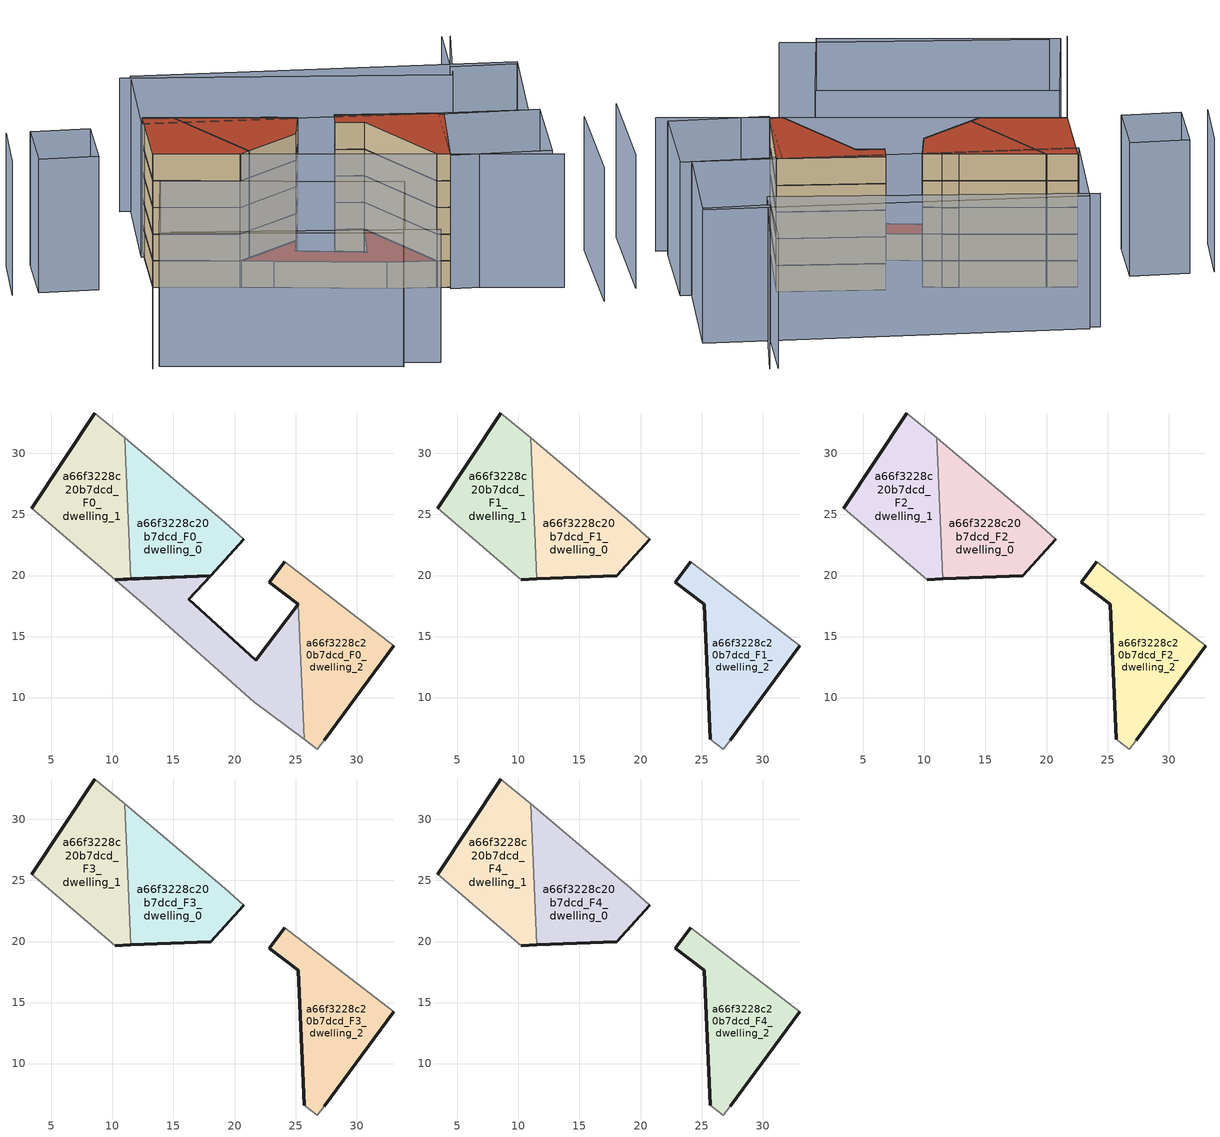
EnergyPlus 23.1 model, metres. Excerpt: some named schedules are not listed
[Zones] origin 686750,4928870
a66f3228c20b7dcd_F0_dwelling_0
 floor ground (EU_floor_Construction): 18.03,20 20.75,22.97 19.21,24.37 17.89,25.49 10.99,31.27 11.49,19.72 z0
 wall outside (EU_wall_Construction): 20.75,22.97 18.03,20 11.49,19.72 z0:3
 wall adiabatic (EU_wall_Construction): 10.99,31.27 17.89,25.49 19.21,24.37 20.75,22.97 z0:3
 wall to a66f3228c20b7dcd_F0_dwelling_1 (EU_wall_Construction): 11.49,19.72 10.99,31.27 z0:3
a66f3228c20b7dcd_F0_dwelling_1
 floor ground (EU_floor_Construction): 11.49,19.72 10.99,31.27 8.55,33.32 3.37,25.52 10.22,19.66 z0
 wall outside (EU_wall_Construction): 11.49,19.72 10.22,19.66 / 3.37,25.52 8.55,33.32 z0:3
 wall adiabatic (EU_wall_Construction): 10.22,19.66 3.37,25.52 / 8.55,33.32 10.99,31.27 z0:3
a66f3228c20b7dcd_F0_dwelling_2
 floor ground (EU_floor_Construction): 27.33,6.52 33.06,14.23 24.11,21.12 22.85,19.46 25.22,17.67 25.7,6.59 26.78,5.79 z0
 wall outside (EU_wall_Construction): 25.22,17.67 22.85,19.46 24.11,21.12 / 33.06,14.23 27.33,6.52 z0:3
 wall adiabatic (EU_wall_Construction): 27.33,6.52 26.78,5.79 25.7,6.59 / 24.11,21.12 33.06,14.23 z0:3
 wall to a66f3228c20b7dcd_F0_dwelling_3 (EU_wall_Construction): 25.7,6.59 25.22,17.67 z0:3
a66f3228c20b7dcd_F0_dwelling_3
 floor ground (EU_floor_Construction): 25.7,6.59 25.22,17.67 21.73,13.06 16.26,18.07 18.03,20 10.22,19.66 12.85,17.42 21.57,9.67 z0
 wall outside (EU_wall_Construction): 10.22,19.66 18.03,20 16.26,18.07 21.73,13.06 25.22,17.67 z0:3
 wall adiabatic (EU_wall_Construction): 25.7,6.59 21.57,9.67 12.85,17.42 10.22,19.66 z0:3
 roof outside (EU_roof_Construction): 25.22,17.67 25.7,6.59 21.57,9.67 12.85,17.42 10.22,19.66 18.03,20 16.26,18.07 21.73,13.06 z3
a66f3228c20b7dcd_F1_dwelling_0
 floor to a66f3228c20b7dcd_F0_dwelling_0 (EU_floor_Construction): 18.03,20 20.75,22.97 19.21,24.37 17.89,25.49 10.99,31.27 11.49,19.72 z3
 wall outside (EU_wall_Construction): 20.75,22.97 18.03,20 11.49,19.72 z3:6
 wall adiabatic (EU_wall_Construction): 10.99,31.27 17.89,25.49 19.21,24.37 20.75,22.97 z3:6
 wall to a66f3228c20b7dcd_F1_dwelling_1 (EU_wall_Construction): 11.49,19.72 10.99,31.27 z3:6
a66f3228c20b7dcd_F1_dwelling_1
 floor to a66f3228c20b7dcd_F0_dwelling_1 (EU_floor_Construction): 11.49,19.72 10.99,31.27 8.55,33.32 3.37,25.52 10.22,19.66 z3
 wall outside (EU_wall_Construction): 11.49,19.72 10.22,19.66 / 3.37,25.52 8.55,33.32 z3:6
 wall adiabatic (EU_wall_Construction): 10.22,19.66 3.37,25.52 / 8.55,33.32 10.99,31.27 z3:6
a66f3228c20b7dcd_F1_dwelling_2
 floor to a66f3228c20b7dcd_F0_dwelling_2 (EU_floor_Construction): 27.33,6.52 33.06,14.23 24.11,21.12 22.85,19.46 25.22,17.67 25.7,6.59 26.78,5.79 z3
 wall outside (EU_wall_Construction): 25.7,6.59 25.22,17.67 22.85,19.46 24.11,21.12 / 33.06,14.23 27.33,6.52 z3:6
 wall adiabatic (EU_wall_Construction): 27.33,6.52 26.78,5.79 25.7,6.59 / 24.11,21.12 33.06,14.23 z3:6
a66f3228c20b7dcd_F2_dwelling_0
 floor to a66f3228c20b7dcd_F1_dwelling_0 (EU_floor_Construction): 18.03,20 20.75,22.97 19.21,24.37 17.89,25.49 10.99,31.27 11.49,19.72 z6
 wall outside (EU_wall_Construction): 20.75,22.97 18.03,20 11.49,19.72 z6:9
 wall adiabatic (EU_wall_Construction): 10.99,31.27 17.89,25.49 19.21,24.37 20.75,22.97 z6:9
 wall to a66f3228c20b7dcd_F2_dwelling_1 (EU_wall_Construction): 11.49,19.72 10.99,31.27 z6:9
a66f3228c20b7dcd_F2_dwelling_1
 floor to a66f3228c20b7dcd_F1_dwelling_1 (EU_floor_Construction): 11.49,19.72 10.99,31.27 8.55,33.32 3.37,25.52 10.22,19.66 z6
 wall outside (EU_wall_Construction): 11.49,19.72 10.22,19.66 / 3.37,25.52 8.55,33.32 z6:9
 wall adiabatic (EU_wall_Construction): 10.22,19.66 3.37,25.52 / 8.55,33.32 10.99,31.27 z6:9
a66f3228c20b7dcd_F2_dwelling_2
 floor to a66f3228c20b7dcd_F1_dwelling_2 (EU_floor_Construction): 27.33,6.52 33.06,14.23 24.11,21.12 22.85,19.46 25.22,17.67 25.7,6.59 26.78,5.79 z6
 wall outside (EU_wall_Construction): 25.7,6.59 25.22,17.67 22.85,19.46 24.11,21.12 / 33.06,14.23 27.33,6.52 z6:9
 wall adiabatic (EU_wall_Construction): 27.33,6.52 26.78,5.79 25.7,6.59 / 24.11,21.12 33.06,14.23 z6:9
a66f3228c20b7dcd_F3_dwelling_0
 floor to a66f3228c20b7dcd_F2_dwelling_0 (EU_floor_Construction): 18.03,20 20.75,22.97 19.21,24.37 17.89,25.49 10.99,31.27 11.49,19.72 z9
 wall outside (EU_wall_Construction): 20.75,22.97 18.03,20 11.49,19.72 z9:12
 wall adiabatic (EU_wall_Construction): 10.99,31.27 17.89,25.49 19.21,24.37 20.75,22.97 z9:12
 wall to a66f3228c20b7dcd_F3_dwelling_1 (EU_wall_Construction): 11.49,19.72 10.99,31.27 z9:12
a66f3228c20b7dcd_F3_dwelling_1
 floor to a66f3228c20b7dcd_F2_dwelling_1 (EU_floor_Construction): 11.49,19.72 10.99,31.27 8.55,33.32 3.37,25.52 10.22,19.66 z9
 wall outside (EU_wall_Construction): 11.49,19.72 10.22,19.66 / 3.37,25.52 8.55,33.32 z9:12
 wall adiabatic (EU_wall_Construction): 10.22,19.66 3.37,25.52 / 8.55,33.32 10.99,31.27 z9:12
a66f3228c20b7dcd_F3_dwelling_2
 floor to a66f3228c20b7dcd_F2_dwelling_2 (EU_floor_Construction): 27.33,6.52 33.06,14.23 24.11,21.12 22.85,19.46 25.22,17.67 25.7,6.59 26.78,5.79 z9
 wall outside (EU_wall_Construction): 25.7,6.59 25.22,17.67 22.85,19.46 24.11,21.12 / 33.06,14.23 27.33,6.52 z9:12
 wall adiabatic (EU_wall_Construction): 27.33,6.52 26.78,5.79 25.7,6.59 / 24.11,21.12 33.06,14.23 z9:12
a66f3228c20b7dcd_F4_dwelling_0
 floor to a66f3228c20b7dcd_F3_dwelling_0 (EU_floor_Construction): 18.03,20 20.75,22.97 19.21,24.37 17.89,25.49 10.99,31.27 11.49,19.72 z12
 wall outside (EU_wall_Construction): 20.75,22.97 18.03,20 11.49,19.72 z12:15
 wall adiabatic (EU_wall_Construction): 10.99,31.27 17.89,25.49 19.21,24.37 20.75,22.97 z12:15
 wall to a66f3228c20b7dcd_F4_dwelling_1 (EU_wall_Construction): 11.49,19.72 10.99,31.27 z12:15
 roof outside (EU_roof_Construction): 17.89,25.49 19.21,24.37 20.75,22.97 18.03,20 11.49,19.72 10.99,31.27 z15
a66f3228c20b7dcd_F4_dwelling_1
 floor to a66f3228c20b7dcd_F3_dwelling_1 (EU_floor_Construction): 11.49,19.72 10.99,31.27 8.55,33.32 3.37,25.52 10.22,19.66 z12
 wall outside (EU_wall_Construction): 11.49,19.72 10.22,19.66 / 3.37,25.52 8.55,33.32 z12:15
 wall adiabatic (EU_wall_Construction): 10.22,19.66 3.37,25.52 / 8.55,33.32 10.99,31.27 z12:15
 roof outside (EU_roof_Construction): 10.99,31.27 11.49,19.72 10.22,19.66 3.37,25.52 8.55,33.32 z15
a66f3228c20b7dcd_F4_dwelling_2
 floor to a66f3228c20b7dcd_F3_dwelling_2 (EU_floor_Construction): 27.33,6.52 33.06,14.23 24.11,21.12 22.85,19.46 25.22,17.67 25.7,6.59 26.78,5.79 z12
 wall outside (EU_wall_Construction): 25.7,6.59 25.22,17.67 22.85,19.46 24.11,21.12 / 33.06,14.23 27.33,6.52 z12:15
 wall adiabatic (EU_wall_Construction): 27.33,6.52 26.78,5.79 25.7,6.59 / 24.11,21.12 33.06,14.23 z12:15
 roof outside (EU_roof_Construction): 33.06,14.23 27.33,6.52 26.78,5.79 25.7,6.59 25.22,17.67 22.85,19.46 24.11,21.12 z15
shading: 36.62,-7.1 43.42,4.1 / -8.06,9.13 13.67,-8.2 / -9.94,9.72 3.37,25.52 / 3.37,25.52 35.74,-1.77 / -4.7,39.37 -8.95,33.34 / 46.87,18.95 41.13,22.79 / 41.13,22.79 45.41,29.2 / 46.1,28.67 40.02,21.05 / 40.02,21.05 13.2,42.46 / 35.39,-0.29 26.59,5.49 / 26.59,5.49 32.36,14.28 / 32.36,14.28 41.16,8.49 / 41.16,8.49 35.39,-0.29 / -0.41,19.83 18.68,3.46 / 18.68,3.46 10.07,-6.58 / 10.07,-6.58 -9.02,9.78 / -9.02,9.78 -0.41,19.83 / 14.45,42.21 47.2,19.24 / 47.2,19.24 40.18,9.23 / 40.18,9.23 7.43,32.2 / 7.43,32.2 14.45,42.21 / 2.61,34.58 -1.22,28.69 / -1.22,28.69 -6.42,32.08 / -6.42,32.08 -2.59,37.96 / -2.59,37.96 2.61,34.58 z0:15
[Building]
EU S2 Campaign: North Axis=0; Terrain=City; Solar Distribution=FullExterior
[Site:Location]
Bologna: Latitude=44.5; Longitude=11.25; Time Zone=1; Elevation=37
[SizingPeriod:WeatherFileDays]
AnnualSizingPeriod: Begin Month=1; Begin Day of Month=1; End Month=12; End Day of Month=31; Day of Week for Start Day=Monday; Use Weather File Daylight Saving Period=No; Use Weather File Rain and Snow Indicators=No
[MATERIAL]
EU_InternalMass_Material: Roughness=MediumRough; Thickness=0.1; Conductivity=1; Density=1800; Specific Heat=900; Thermal Absorptance=0.9; Solar Absorptance=0.7; Visible Absorptance=0.7
[MATERIAL:NOMASS] Roughness=MediumRough; Thermal Absorptance=0.9; Solar Absorptance=0.7; Visible Absorptance=0.7
Name | Thermal Resistance
EU_wall_NoMass | 0.905828
EU_roof_NoMass | 0.37593
EU_floor_NoMass | 0.67114
[CONSTRUCTION]
EU_wall_Construction: EU_wall_NoMass
EU_roof_Construction: EU_roof_NoMass
EU_floor_Construction: EU_floor_NoMass
EU_InternalMass_Construction: EU_InternalMass_Material
[ZONE] Type=1; Multiplier=1; Ceiling Height=autocalculate; Floor Area=autocalculate; Part of Total Floor Area=Yes
Name | Volume
a66f3228c20b7dcd_F0_dwelling_0 | 192.405
a66f3228c20b7dcd_F1_dwelling_0; a66f3228c20b7dcd_F2_dwelling_0; a66f3228c20b7dcd_F3_dwelling_0; a66f3228c20b7dcd_F4_dwelling_0 | 192.406
a66f3228c20b7dcd_F0_dwelling_1 | 192.401
a66f3228c20b7dcd_F1_dwelling_1; a66f3228c20b7dcd_F2_dwelling_1; a66f3228c20b7dcd_F3_dwelling_1; a66f3228c20b7dcd_F4_dwelling_1 | 192.402
a66f3228c20b7dcd_F0_dwelling_2; a66f3228c20b7dcd_F1_dwelling_2; a66f3228c20b7dcd_F2_dwelling_2; a66f3228c20b7dcd_F3_dwelling_2; a66f3228c20b7dcd_F4_dwelling_2 | 193.206
a66f3228c20b7dcd_F0_dwelling_3 | 196.005
[INTERNALMASS] Construction=EU_InternalMass_Construction
Name | Zone or ZoneList | Surface Area
a66f3228c20b7dcd_F0_dwelling_0_EU_InternalMass | a66f3228c20b7dcd_F0_dwelling_0 | 64.1353
a66f3228c20b7dcd_F0_dwelling_1_EU_InternalMass | a66f3228c20b7dcd_F0_dwelling_1 | 64.1338
a66f3228c20b7dcd_F0_dwelling_2_EU_InternalMass | a66f3228c20b7dcd_F0_dwelling_2 | 64.4022
a66f3228c20b7dcd_F0_dwelling_3_EU_InternalMass | a66f3228c20b7dcd_F0_dwelling_3 | 65.3351
a66f3228c20b7dcd_F1_dwelling_0_EU_InternalMass | a66f3228c20b7dcd_F1_dwelling_0 | 86.0036
a66f3228c20b7dcd_F1_dwelling_1_EU_InternalMass | a66f3228c20b7dcd_F1_dwelling_1 | 86.0043
a66f3228c20b7dcd_F1_dwelling_2_EU_InternalMass | a66f3228c20b7dcd_F1_dwelling_2 | 86.0062
a66f3228c20b7dcd_F2_dwelling_0_EU_InternalMass | a66f3228c20b7dcd_F2_dwelling_0 | 86.0036
a66f3228c20b7dcd_F2_dwelling_1_EU_InternalMass | a66f3228c20b7dcd_F2_dwelling_1 | 86.0043
a66f3228c20b7dcd_F2_dwelling_2_EU_InternalMass | a66f3228c20b7dcd_F2_dwelling_2 | 86.0062
a66f3228c20b7dcd_F3_dwelling_0_EU_InternalMass | a66f3228c20b7dcd_F3_dwelling_0 | 86.0036
a66f3228c20b7dcd_F3_dwelling_1_EU_InternalMass | a66f3228c20b7dcd_F3_dwelling_1 | 86.0043
a66f3228c20b7dcd_F3_dwelling_2_EU_InternalMass | a66f3228c20b7dcd_F3_dwelling_2 | 86.0062
a66f3228c20b7dcd_F4_dwelling_0_EU_InternalMass | a66f3228c20b7dcd_F4_dwelling_0 | 86.0036
a66f3228c20b7dcd_F4_dwelling_1_EU_InternalMass | a66f3228c20b7dcd_F4_dwelling_1 | 86.0043
a66f3228c20b7dcd_F4_dwelling_2_EU_InternalMass | a66f3228c20b7dcd_F4_dwelling_2 | 86.0062
[OTHEREQUIPMENT] Fuel Type=Electricity; Design Level Calculation Method=Watts/Area; Power per Zone Floor Area=1; Fraction Latent=0; Fraction Radiant=0; Fraction Lost=0; Carbon Dioxide Generation Rate=0; EndUse Subcategory=EU_Step8_InternalGains
Name | Zone or ZoneList or Space or SpaceList | Schedule
EU_Step8_InternalGain_a66f3228c20b7dcd_F0_dwelling_0_f000 | a66f3228c20b7dcd_F0_dwelling_0 | EU_Step8_GainSchedule_a66f3228c20b7dcd_F0_dwelling_0_f000
EU_Step8_InternalGain_a66f3228c20b7dcd_F0_dwelling_1_f000 | a66f3228c20b7dcd_F0_dwelling_1 | EU_Step8_GainSchedule_a66f3228c20b7dcd_F0_dwelling_1_f000
EU_Step8_InternalGain_a66f3228c20b7dcd_F0_dwelling_2_f000 | a66f3228c20b7dcd_F0_dwelling_2 | EU_Step8_GainSchedule_a66f3228c20b7dcd_F0_dwelling_2_f000
EU_Step8_InternalGain_a66f3228c20b7dcd_F0_dwelling_3_f000 | a66f3228c20b7dcd_F0_dwelling_3 | EU_Step8_GainSchedule_a66f3228c20b7dcd_F0_dwelling_3_f000
EU_Step8_InternalGain_a66f3228c20b7dcd_F1_dwelling_0_f000 | a66f3228c20b7dcd_F1_dwelling_0 | EU_Step8_GainSchedule_a66f3228c20b7dcd_F1_dwelling_0_f000
EU_Step8_InternalGain_a66f3228c20b7dcd_F1_dwelling_1_f000 | a66f3228c20b7dcd_F1_dwelling_1 | EU_Step8_GainSchedule_a66f3228c20b7dcd_F1_dwelling_1_f000
EU_Step8_InternalGain_a66f3228c20b7dcd_F1_dwelling_2_f000 | a66f3228c20b7dcd_F1_dwelling_2 | EU_Step8_GainSchedule_a66f3228c20b7dcd_F1_dwelling_2_f000
EU_Step8_InternalGain_a66f3228c20b7dcd_F2_dwelling_0_f000 | a66f3228c20b7dcd_F2_dwelling_0 | EU_Step8_GainSchedule_a66f3228c20b7dcd_F2_dwelling_0_f000
EU_Step8_InternalGain_a66f3228c20b7dcd_F2_dwelling_1_f000 | a66f3228c20b7dcd_F2_dwelling_1 | EU_Step8_GainSchedule_a66f3228c20b7dcd_F2_dwelling_1_f000
EU_Step8_InternalGain_a66f3228c20b7dcd_F2_dwelling_2_f000 | a66f3228c20b7dcd_F2_dwelling_2 | EU_Step8_GainSchedule_a66f3228c20b7dcd_F2_dwelling_2_f000
EU_Step8_InternalGain_a66f3228c20b7dcd_F3_dwelling_0_f000 | a66f3228c20b7dcd_F3_dwelling_0 | EU_Step8_GainSchedule_a66f3228c20b7dcd_F3_dwelling_0_f000
EU_Step8_InternalGain_a66f3228c20b7dcd_F3_dwelling_1_f000 | a66f3228c20b7dcd_F3_dwelling_1 | EU_Step8_GainSchedule_a66f3228c20b7dcd_F3_dwelling_1_f000
EU_Step8_InternalGain_a66f3228c20b7dcd_F3_dwelling_2_f000 | a66f3228c20b7dcd_F3_dwelling_2 | EU_Step8_GainSchedule_a66f3228c20b7dcd_F3_dwelling_2_f000
EU_Step8_InternalGain_a66f3228c20b7dcd_F4_dwelling_0_f000 | a66f3228c20b7dcd_F4_dwelling_0 | EU_Step8_GainSchedule_a66f3228c20b7dcd_F4_dwelling_0_f000
EU_Step8_InternalGain_a66f3228c20b7dcd_F4_dwelling_1_f000 | a66f3228c20b7dcd_F4_dwelling_1 | EU_Step8_GainSchedule_a66f3228c20b7dcd_F4_dwelling_1_f000
EU_Step8_InternalGain_a66f3228c20b7dcd_F4_dwelling_2_f000 | a66f3228c20b7dcd_F4_dwelling_2 | EU_Step8_GainSchedule_a66f3228c20b7dcd_F4_dwelling_2_f000
[ZONEVENTILATION:DESIGNFLOWRATE] Schedule=EU_AlwaysOn; Design Flow Rate Calculation Method=AirChanges/Hour; Air Changes per Hour=0.73129; Ventilation Type=Natural; Fan Pressure Rise=0; Fan Total Efficiency=1; Constant Term Coefficient=1; Temperature Term Coefficient=0; Velocity Term Coefficient=0; Velocity Squared Term Coefficient=0; Minimum Indoor Temperature=-100; Maximum Indoor Temperature=100; Delta Temperature=-100; Minimum Outdoor Temperature=-100; Maximum Outdoor Temperature=100; Maximum Wind Speed=40
Name | Zone or ZoneList or Space or SpaceList
EU_ConstantAir_a66f3228c20b7dcd_F0_dwelling_0 | a66f3228c20b7dcd_F0_dwelling_0
EU_ConstantAir_a66f3228c20b7dcd_F0_dwelling_1 | a66f3228c20b7dcd_F0_dwelling_1
EU_ConstantAir_a66f3228c20b7dcd_F0_dwelling_2 | a66f3228c20b7dcd_F0_dwelling_2
EU_ConstantAir_a66f3228c20b7dcd_F0_dwelling_3 | a66f3228c20b7dcd_F0_dwelling_3
EU_ConstantAir_a66f3228c20b7dcd_F1_dwelling_0 | a66f3228c20b7dcd_F1_dwelling_0
EU_ConstantAir_a66f3228c20b7dcd_F1_dwelling_1 | a66f3228c20b7dcd_F1_dwelling_1
EU_ConstantAir_a66f3228c20b7dcd_F1_dwelling_2 | a66f3228c20b7dcd_F1_dwelling_2
EU_ConstantAir_a66f3228c20b7dcd_F2_dwelling_0 | a66f3228c20b7dcd_F2_dwelling_0
EU_ConstantAir_a66f3228c20b7dcd_F2_dwelling_1 | a66f3228c20b7dcd_F2_dwelling_1
EU_ConstantAir_a66f3228c20b7dcd_F2_dwelling_2 | a66f3228c20b7dcd_F2_dwelling_2
EU_ConstantAir_a66f3228c20b7dcd_F3_dwelling_0 | a66f3228c20b7dcd_F3_dwelling_0
EU_ConstantAir_a66f3228c20b7dcd_F3_dwelling_1 | a66f3228c20b7dcd_F3_dwelling_1
EU_ConstantAir_a66f3228c20b7dcd_F3_dwelling_2 | a66f3228c20b7dcd_F3_dwelling_2
EU_ConstantAir_a66f3228c20b7dcd_F4_dwelling_0 | a66f3228c20b7dcd_F4_dwelling_0
EU_ConstantAir_a66f3228c20b7dcd_F4_dwelling_1 | a66f3228c20b7dcd_F4_dwelling_1
EU_ConstantAir_a66f3228c20b7dcd_F4_dwelling_2 | a66f3228c20b7dcd_F4_dwelling_2
[HVACTEMPLATE:THERMOSTAT] Constant Heating Setpoint=20; Constant Cooling Setpoint=50
EU_HeatOnly_a66f3228c20b7dcd_F0_dwelling_0; EU_HeatOnly_a66f3228c20b7dcd_F0_dwelling_1; EU_HeatOnly_a66f3228c20b7dcd_F0_dwelling_2; EU_HeatOnly_a66f3228c20b7dcd_F0_dwelling_3; EU_HeatOnly_a66f3228c20b7dcd_F1_dwelling_0; EU_HeatOnly_a66f3228c20b7dcd_F1_dwelling_1; EU_HeatOnly_a66f3228c20b7dcd_F1_dwelling_2; EU_HeatOnly_a66f3228c20b7dcd_F2_dwelling_0; EU_HeatOnly_a66f3228c20b7dcd_F2_dwelling_1; EU_HeatOnly_a66f3228c20b7dcd_F2_dwelling_2; EU_HeatOnly_a66f3228c20b7dcd_F3_dwelling_0; EU_HeatOnly_a66f3228c20b7dcd_F3_dwelling_1; EU_HeatOnly_a66f3228c20b7dcd_F3_dwelling_2; EU_HeatOnly_a66f3228c20b7dcd_F4_dwelling_0; EU_HeatOnly_a66f3228c20b7dcd_F4_dwelling_1; EU_HeatOnly_a66f3228c20b7dcd_F4_dwelling_2
[HVACTEMPLATE:ZONE:IDEALLOADSAIRSYSTEM] System Availability Schedule=EU_AlwaysOn; Maximum Heating Supply Air Temperature=50; Minimum Cooling Supply Air Temperature=13; Maximum Heating Supply Air Humidity Ratio=0.0156; Minimum Cooling Supply Air Humidity Ratio=0.0077; Heating Limit=NoLimit; Cooling Limit=NoLimit; Heating Availability Schedule=EU_AlwaysOn; Cooling Availability Schedule=EU_CoolingOff; Dehumidification Control Type=ConstantSensibleHeatRatio; Cooling Sensible Heat Ratio=0.7; Dehumidification Setpoint=60; Humidification Control Type=None; Humidification Setpoint=30; Outdoor Air Method=None; Outdoor Air Flow Rate per Person=0.00944; Outdoor Air Flow Rate per Zone Floor Area=0; Outdoor Air Flow Rate per Zone=0; Demand Controlled Ventilation Type=None; Outdoor Air Economizer Type=NoEconomizer; Heat Recovery Type=None; Sensible Heat Recovery Effectiveness=0.7; Latent Heat Recovery Effectiveness=0.65
Name | Template Thermostat
a66f3228c20b7dcd_F0_dwelling_0 | EU_HeatOnly_a66f3228c20b7dcd_F0_dwelling_0
a66f3228c20b7dcd_F0_dwelling_1 | EU_HeatOnly_a66f3228c20b7dcd_F0_dwelling_1
a66f3228c20b7dcd_F0_dwelling_2 | EU_HeatOnly_a66f3228c20b7dcd_F0_dwelling_2
a66f3228c20b7dcd_F0_dwelling_3 | EU_HeatOnly_a66f3228c20b7dcd_F0_dwelling_3
a66f3228c20b7dcd_F1_dwelling_0 | EU_HeatOnly_a66f3228c20b7dcd_F1_dwelling_0
a66f3228c20b7dcd_F1_dwelling_1 | EU_HeatOnly_a66f3228c20b7dcd_F1_dwelling_1
a66f3228c20b7dcd_F1_dwelling_2 | EU_HeatOnly_a66f3228c20b7dcd_F1_dwelling_2
a66f3228c20b7dcd_F2_dwelling_0 | EU_HeatOnly_a66f3228c20b7dcd_F2_dwelling_0
